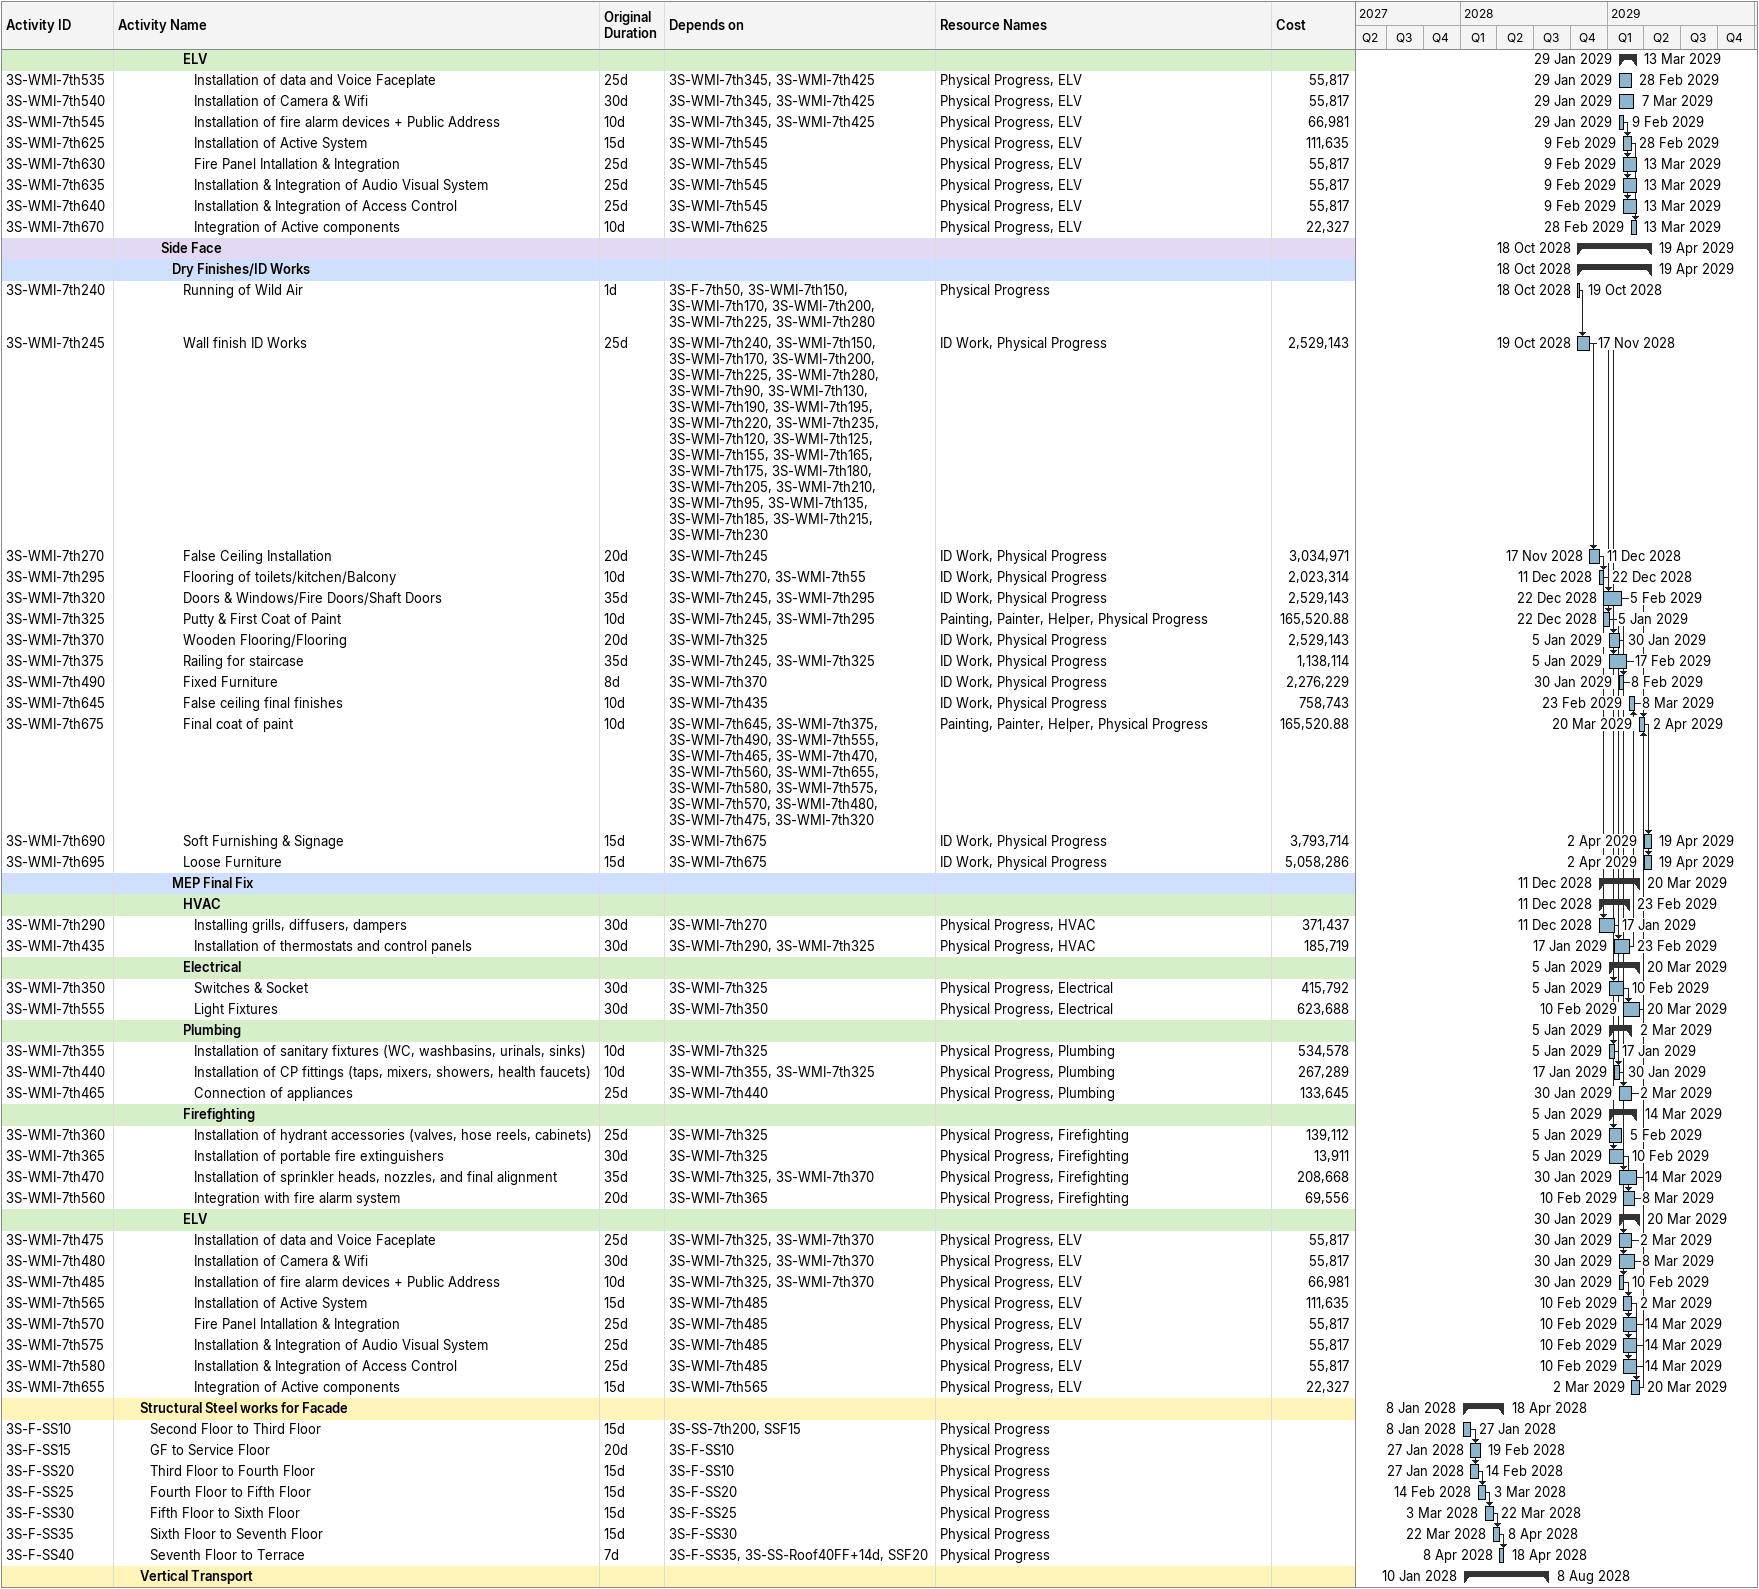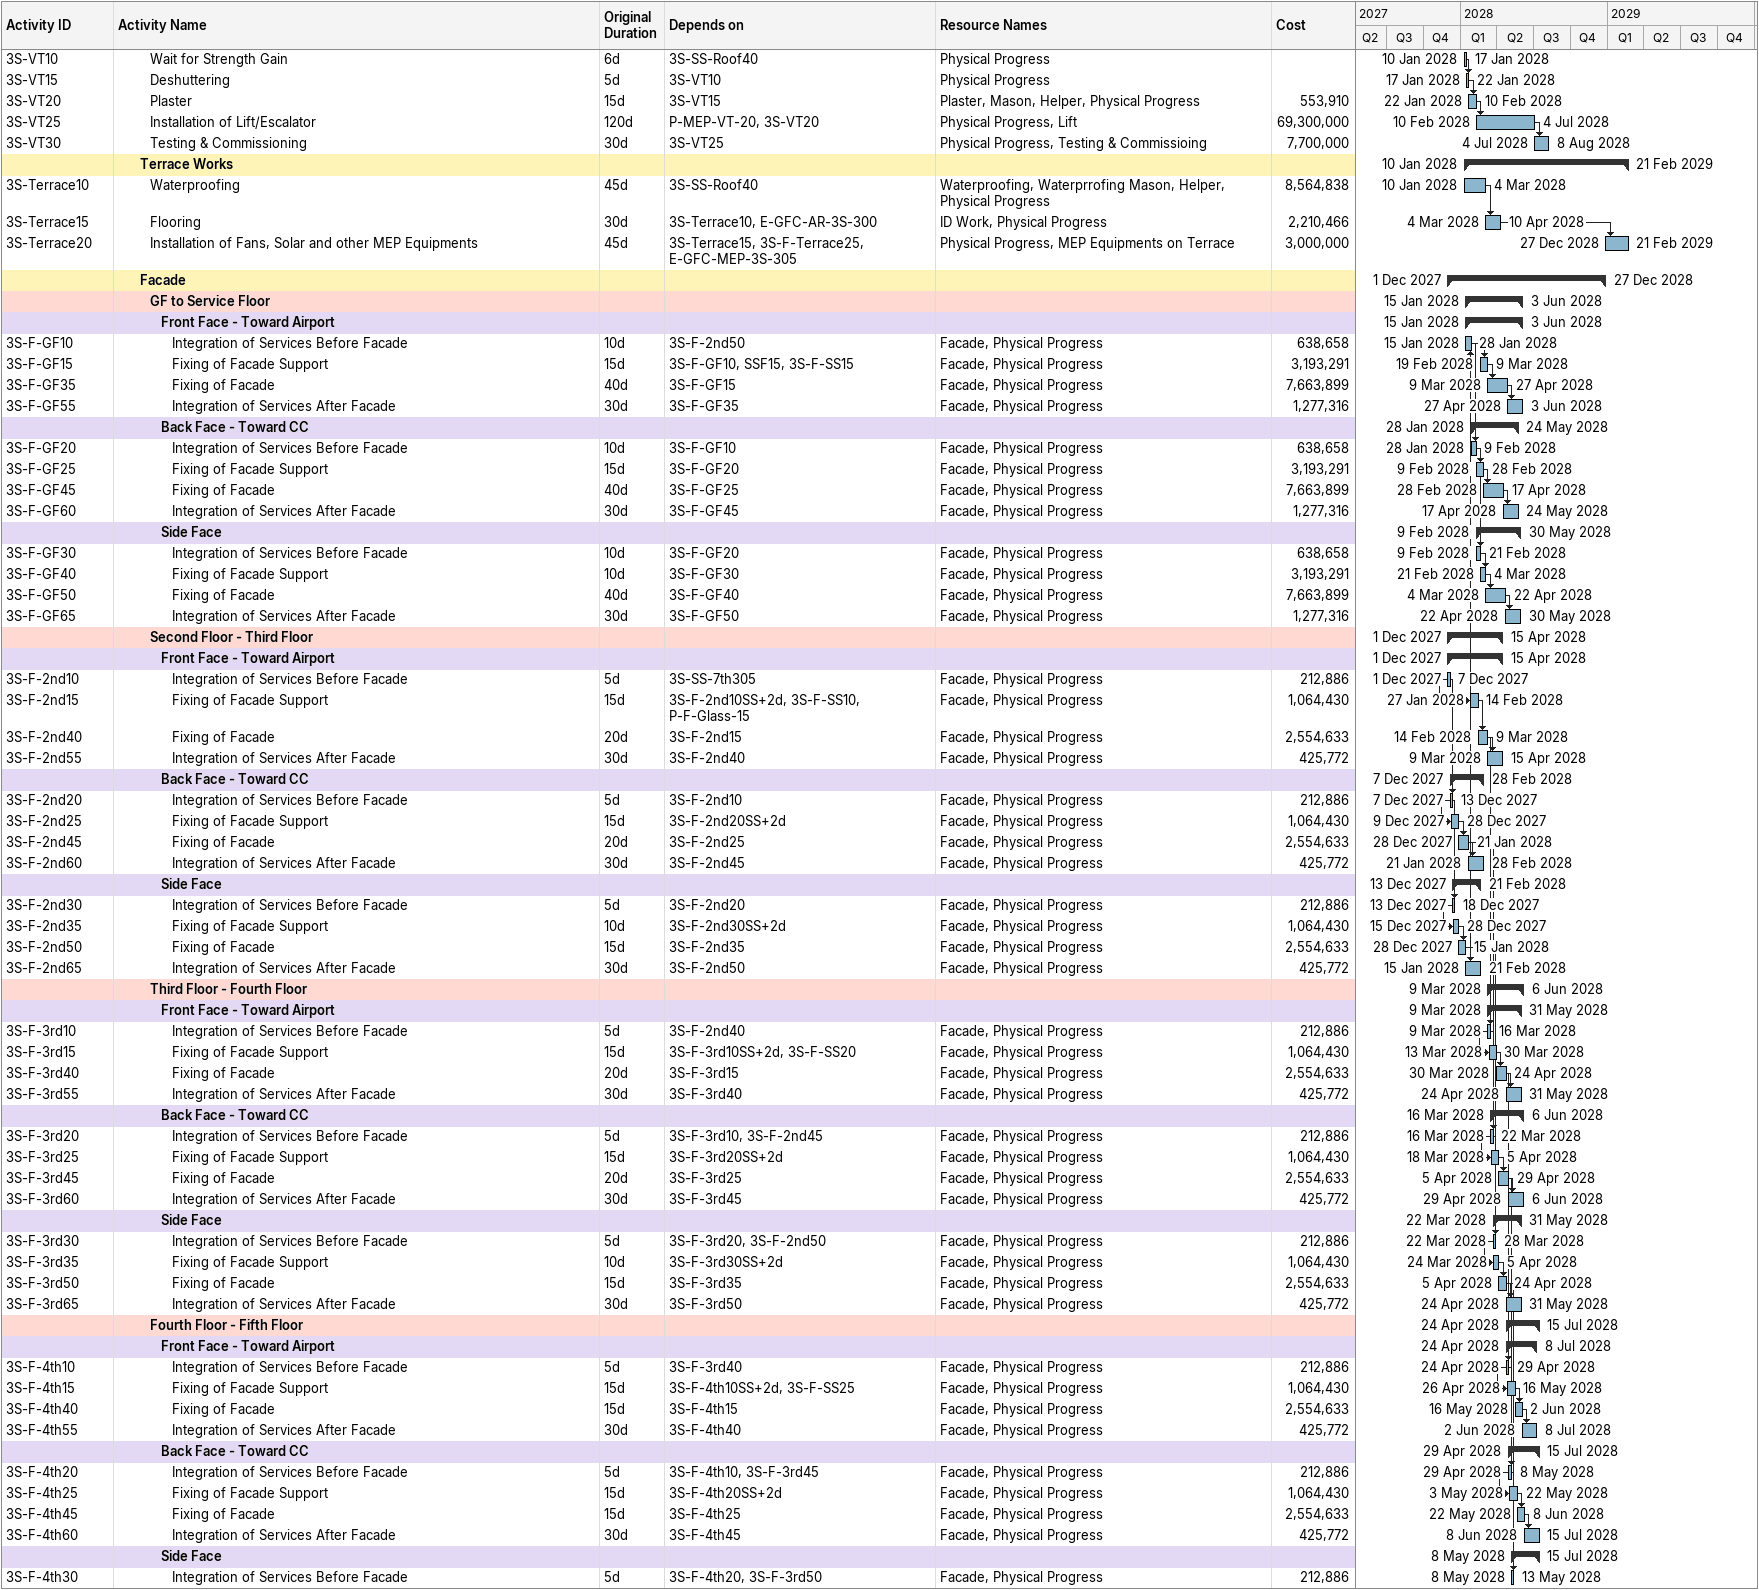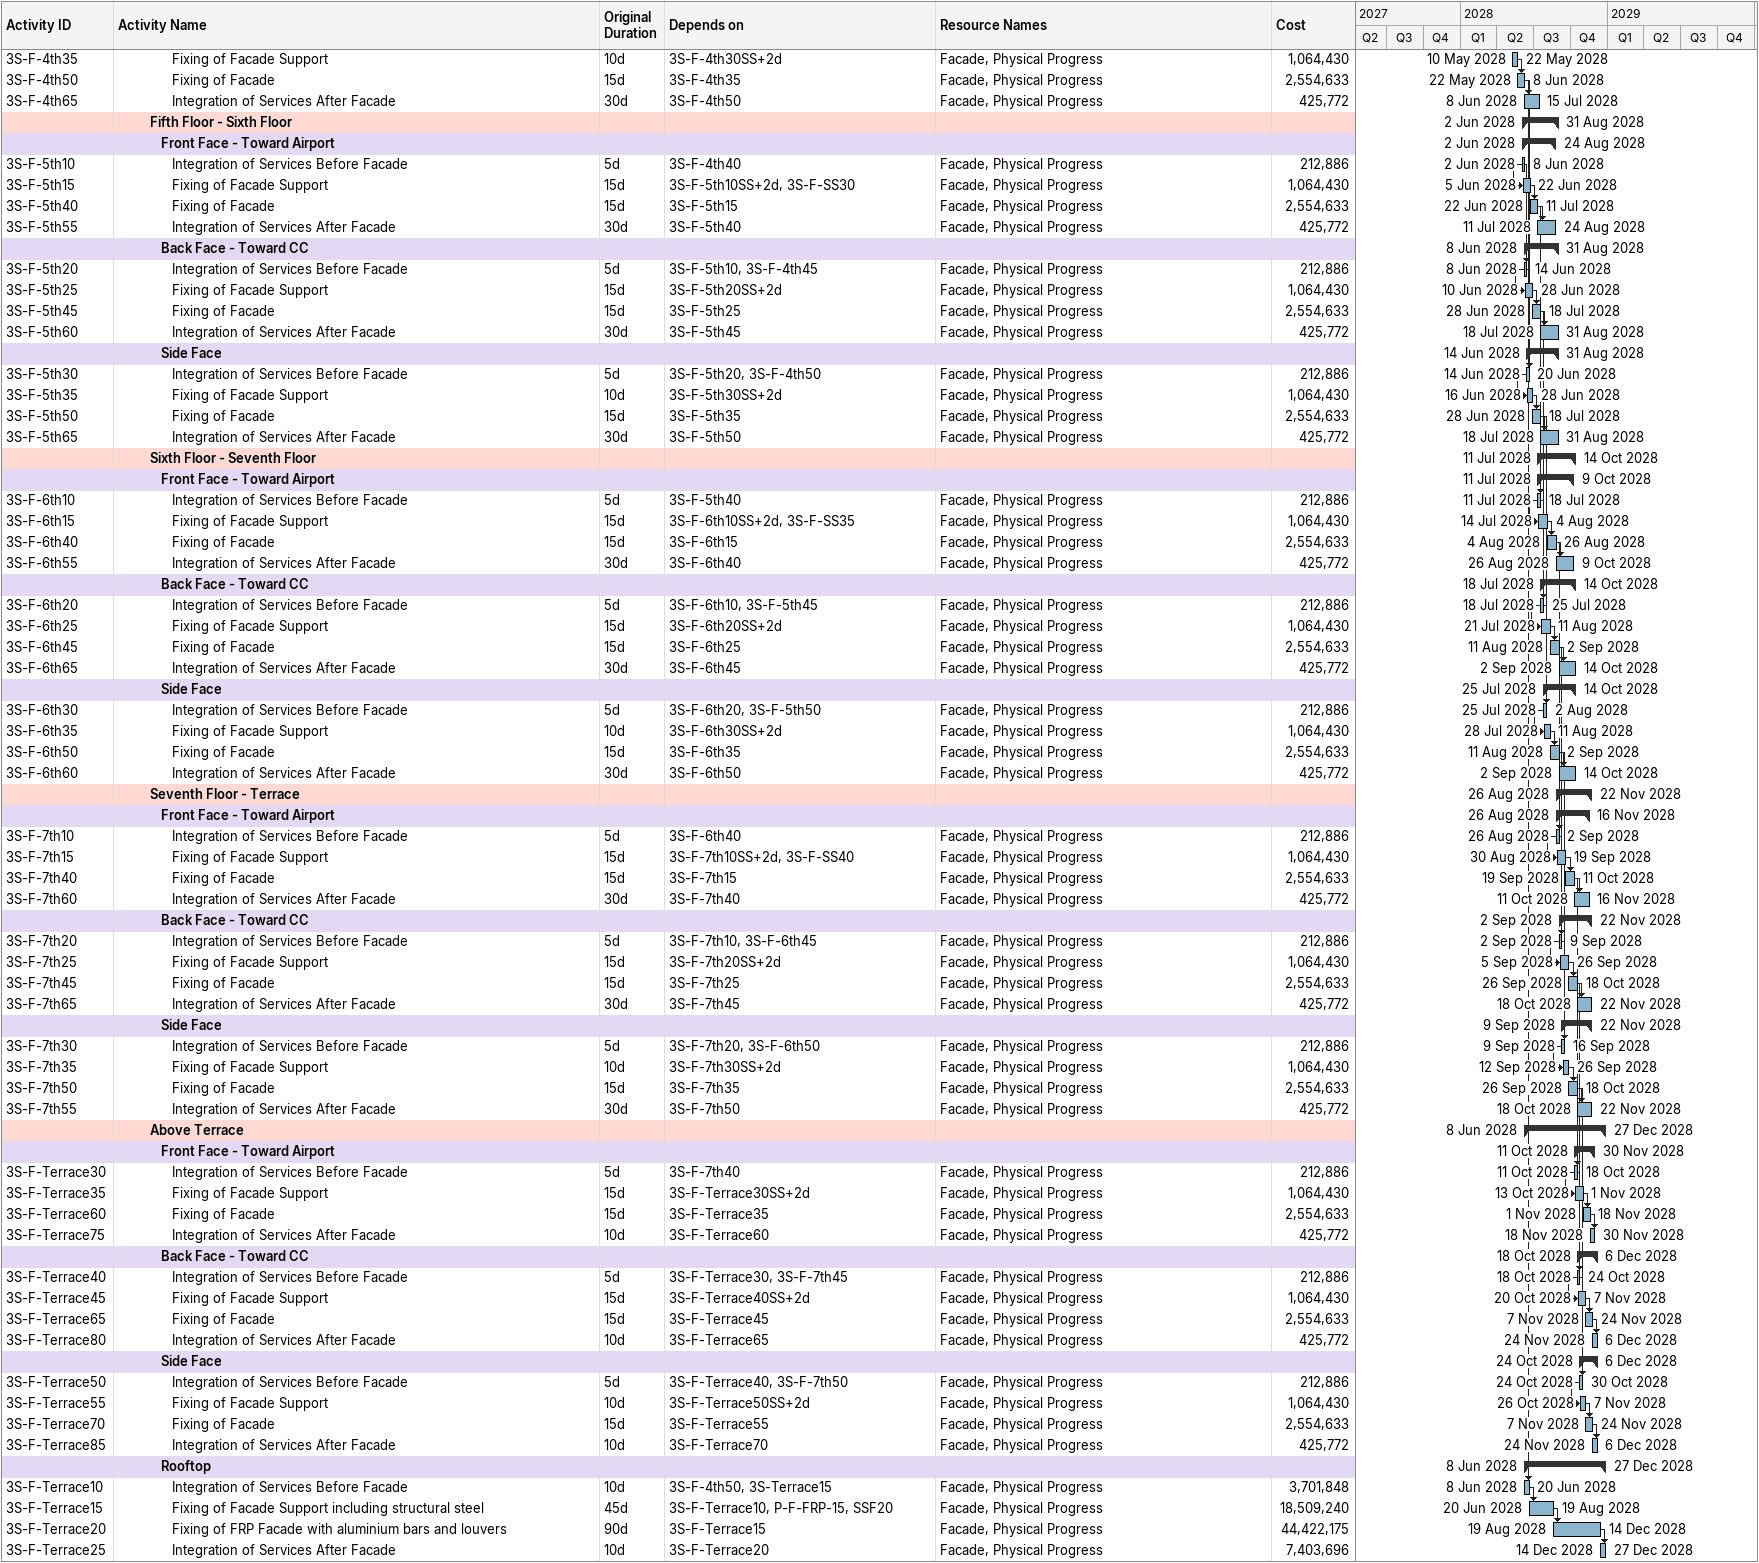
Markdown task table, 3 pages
| ID | Level | Task | Original duration | Start | Finish | Predecessors | Resources | Cost |
|---|---|---|---|---|---|---|---|---|
|  | 7 | **ELV** |  | 2029-01-29 | 2029-03-13 |  |  |  |
| 3S-WMI-7th535 | 8 | Installation of data and Voice Faceplate | 25d | 2029-01-29 | 2029-02-28 | 3S-WMI-7th345, 3S-WMI-7th425 | Physical Progress, ELV | 55817 |
| 3S-WMI-7th540 | 8 | Installation of Camera & Wifi | 30d | 2029-01-29 | 2029-03-07 | 3S-WMI-7th345, 3S-WMI-7th425 | Physical Progress, ELV | 55817 |
| 3S-WMI-7th545 | 8 | Installation of fire alarm devices + Public Address | 10d | 2029-01-29 | 2029-02-09 | 3S-WMI-7th345, 3S-WMI-7th425 | Physical Progress, ELV | 66981 |
| 3S-WMI-7th625 | 8 | Installation of Active System | 15d | 2029-02-09 | 2029-02-28 | 3S-WMI-7th545 | Physical Progress, ELV | 111635 |
| 3S-WMI-7th630 | 8 | Fire Panel Intallation & Integration | 25d | 2029-02-09 | 2029-03-13 | 3S-WMI-7th545 | Physical Progress, ELV | 55817 |
| 3S-WMI-7th635 | 8 | Installation & Integration of Audio Visual System | 25d | 2029-02-09 | 2029-03-13 | 3S-WMI-7th545 | Physical Progress, ELV | 55817 |
| 3S-WMI-7th640 | 8 | Installation & Integration of Access Control | 25d | 2029-02-09 | 2029-03-13 | 3S-WMI-7th545 | Physical Progress, ELV | 55817 |
| 3S-WMI-7th670 | 8 | Integration of Active components | 10d | 2029-02-28 | 2029-03-13 | 3S-WMI-7th625 | Physical Progress, ELV | 22327 |
|  | 5 | **Side Face** |  | 2028-10-18 | 2029-04-19 |  |  |  |
|  | 6 | **Dry Finishes/ID Works** |  | 2028-10-18 | 2029-04-19 |  |  |  |
| 3S-WMI-7th240 | 7 | Running of Wild Air | 1d | 2028-10-18 | 2028-10-19 | 3S-F-7th50, 3S-WMI-7th150, 3S-WMI-7th170, 3S-WMI-7th200, 3S-WMI-7th225, 3S-WMI-7th280 | Physical Progress |  |
| 3S-WMI-7th245 | 7 | Wall finish ID Works | 25d | 2028-10-19 | 2028-11-17 | 3S-WMI-7th240, 3S-WMI-7th150, 3S-WMI-7th170, 3S-WMI-7th200, 3S-WMI-7th225, 3S-WMI-7th280, 3S-WMI-7th90, 3S-WMI-7th130, 3S-WMI-7th190, 3S-WMI-7th195, 3S-WMI-7th220, 3S-WMI-7th235, 3S-WMI-7th120, 3S-WMI-7th125, 3S-WMI-7th155, 3S-WMI-7th165, 3S-WMI-7th175, 3S-WMI-7th180, 3S-WMI-7th205, 3S-WMI-7th210, 3S-WMI-7th95, 3S-WMI-7th135, 3S-WMI-7th185, 3S-WMI-7th215, 3S-WMI-7th230 | ID Work, Physical Progress | 2529143 |
| 3S-WMI-7th270 | 7 | False Ceiling Installation | 20d | 2028-11-17 | 2028-12-11 | 3S-WMI-7th245 | ID Work, Physical Progress | 3034971 |
| 3S-WMI-7th295 | 7 | Flooring of toilets/kitchen/Balcony | 10d | 2028-12-11 | 2028-12-22 | 3S-WMI-7th270, 3S-WMI-7th55 | ID Work, Physical Progress | 2023314 |
| 3S-WMI-7th320 | 7 | Doors & Windows/Fire Doors/Shaft Doors | 35d | 2028-12-22 | 2029-02-05 | 3S-WMI-7th245, 3S-WMI-7th295 | ID Work, Physical Progress | 2529143 |
| 3S-WMI-7th325 | 7 | Putty & First Coat of Paint | 10d | 2028-12-22 | 2029-01-05 | 3S-WMI-7th245, 3S-WMI-7th295 | Painting, Painter, Helper, Physical Progress | 165520.88 |
| 3S-WMI-7th370 | 7 | Wooden Flooring/Flooring | 20d | 2029-01-05 | 2029-01-30 | 3S-WMI-7th325 | ID Work, Physical Progress | 2529143 |
| 3S-WMI-7th375 | 7 | Railing for staircase | 35d | 2029-01-05 | 2029-02-17 | 3S-WMI-7th245, 3S-WMI-7th325 | ID Work, Physical Progress | 1138114 |
| 3S-WMI-7th490 | 7 | Fixed Furniture | 8d | 2029-01-30 | 2029-02-08 | 3S-WMI-7th370 | ID Work, Physical Progress | 2276229 |
| 3S-WMI-7th645 | 7 | False ceiling final finishes | 10d | 2029-02-23 | 2029-03-08 | 3S-WMI-7th435 | ID Work, Physical Progress | 758743 |
| 3S-WMI-7th675 | 7 | Final coat of paint | 10d | 2029-03-20 | 2029-04-02 | 3S-WMI-7th645, 3S-WMI-7th375, 3S-WMI-7th490, 3S-WMI-7th555, 3S-WMI-7th465, 3S-WMI-7th470, 3S-WMI-7th560, 3S-WMI-7th655, 3S-WMI-7th580, 3S-WMI-7th575, 3S-WMI-7th570, 3S-WMI-7th480, 3S-WMI-7th475, 3S-WMI-7th320 | Painting, Painter, Helper, Physical Progress | 165520.88 |
| 3S-WMI-7th690 | 7 | Soft Furnishing & Signage | 15d | 2029-04-02 | 2029-04-19 | 3S-WMI-7th675 | ID Work, Physical Progress | 3793714 |
| 3S-WMI-7th695 | 7 | Loose Furniture | 15d | 2029-04-02 | 2029-04-19 | 3S-WMI-7th675 | ID Work, Physical Progress | 5058286 |
|  | 6 | **MEP Final Fix** |  | 2028-12-11 | 2029-03-20 |  |  |  |
|  | 7 | **HVAC** |  | 2028-12-11 | 2029-02-23 |  |  |  |
| 3S-WMI-7th290 | 8 | Installing grills, diffusers, dampers | 30d | 2028-12-11 | 2029-01-17 | 3S-WMI-7th270 | Physical Progress, HVAC | 371437 |
| 3S-WMI-7th435 | 8 | Installation of thermostats and control panels | 30d | 2029-01-17 | 2029-02-23 | 3S-WMI-7th290, 3S-WMI-7th325 | Physical Progress, HVAC | 185719 |
|  | 7 | **Electrical** |  | 2029-01-05 | 2029-03-20 |  |  |  |
| 3S-WMI-7th350 | 8 | Switches & Socket | 30d | 2029-01-05 | 2029-02-10 | 3S-WMI-7th325 | Physical Progress, Electrical | 415792 |
| 3S-WMI-7th555 | 8 | Light Fixtures | 30d | 2029-02-10 | 2029-03-20 | 3S-WMI-7th350 | Physical Progress, Electrical | 623688 |
|  | 7 | **Plumbing** |  | 2029-01-05 | 2029-03-02 |  |  |  |
| 3S-WMI-7th355 | 8 | Installation of sanitary fixtures (WC, washbasins, urinals, sinks) | 10d | 2029-01-05 | 2029-01-17 | 3S-WMI-7th325 | Physical Progress, Plumbing | 534578 |
| 3S-WMI-7th440 | 8 | Installation of CP fittings (taps, mixers, showers, health faucets) | 10d | 2029-01-17 | 2029-01-30 | 3S-WMI-7th355, 3S-WMI-7th325 | Physical Progress, Plumbing | 267289 |
| 3S-WMI-7th465 | 8 | Connection of appliances | 25d | 2029-01-30 | 2029-03-02 | 3S-WMI-7th440 | Physical Progress, Plumbing | 133645 |
|  | 7 | **Firefighting** |  | 2029-01-05 | 2029-03-14 |  |  |  |
| 3S-WMI-7th360 | 8 | Installation of hydrant accessories (valves, hose reels, cabinets) | 25d | 2029-01-05 | 2029-02-05 | 3S-WMI-7th325 | Physical Progress, Firefighting | 139112 |
| 3S-WMI-7th365 | 8 | Installation of portable fire extinguishers | 30d | 2029-01-05 | 2029-02-10 | 3S-WMI-7th325 | Physical Progress, Firefighting | 13911 |
| 3S-WMI-7th470 | 8 | Installation of sprinkler heads, nozzles, and final alignment | 35d | 2029-01-30 | 2029-03-14 | 3S-WMI-7th325, 3S-WMI-7th370 | Physical Progress, Firefighting | 208668 |
| 3S-WMI-7th560 | 8 | Integration with fire alarm system | 20d | 2029-02-10 | 2029-03-08 | 3S-WMI-7th365 | Physical Progress, Firefighting | 69556 |
|  | 7 | **ELV** |  | 2029-01-30 | 2029-03-20 |  |  |  |
| 3S-WMI-7th475 | 8 | Installation of data and Voice Faceplate | 25d | 2029-01-30 | 2029-03-02 | 3S-WMI-7th325, 3S-WMI-7th370 | Physical Progress, ELV | 55817 |
| 3S-WMI-7th480 | 8 | Installation of Camera & Wifi | 30d | 2029-01-30 | 2029-03-08 | 3S-WMI-7th325, 3S-WMI-7th370 | Physical Progress, ELV | 55817 |
| 3S-WMI-7th485 | 8 | Installation of fire alarm devices + Public Address | 10d | 2029-01-30 | 2029-02-10 | 3S-WMI-7th325, 3S-WMI-7th370 | Physical Progress, ELV | 66981 |
| 3S-WMI-7th565 | 8 | Installation of Active System | 15d | 2029-02-10 | 2029-03-02 | 3S-WMI-7th485 | Physical Progress, ELV | 111635 |
| 3S-WMI-7th570 | 8 | Fire Panel Intallation & Integration | 25d | 2029-02-10 | 2029-03-14 | 3S-WMI-7th485 | Physical Progress, ELV | 55817 |
| 3S-WMI-7th575 | 8 | Installation & Integration of Audio Visual System | 25d | 2029-02-10 | 2029-03-14 | 3S-WMI-7th485 | Physical Progress, ELV | 55817 |
| 3S-WMI-7th580 | 8 | Installation & Integration of Access Control | 25d | 2029-02-10 | 2029-03-14 | 3S-WMI-7th485 | Physical Progress, ELV | 55817 |
| 3S-WMI-7th655 | 8 | Integration of Active components | 15d | 2029-03-02 | 2029-03-20 | 3S-WMI-7th565 | Physical Progress, ELV | 22327 |
|  | 3 | **Structural Steel works for Facade** |  | 2028-01-08 | 2028-04-18 |  |  |  |
| 3S-F-SS10 | 4 | Second Floor to Third Floor | 15d | 2028-01-08 | 2028-01-27 | 3S-SS-7th200, SSF15 | Physical Progress |  |
| 3S-F-SS15 | 4 | GF to Service Floor | 20d | 2028-01-27 | 2028-02-19 | 3S-F-SS10 | Physical Progress |  |
| 3S-F-SS20 | 4 | Third Floor to Fourth Floor | 15d | 2028-01-27 | 2028-02-14 | 3S-F-SS10 | Physical Progress |  |
| 3S-F-SS25 | 4 | Fourth Floor to Fifth Floor | 15d | 2028-02-14 | 2028-03-03 | 3S-F-SS20 | Physical Progress |  |
| 3S-F-SS30 | 4 | Fifth Floor to Sixth Floor | 15d | 2028-03-03 | 2028-03-22 | 3S-F-SS25 | Physical Progress |  |
| 3S-F-SS35 | 4 | Sixth Floor to Seventh Floor | 15d | 2028-03-22 | 2028-04-08 | 3S-F-SS30 | Physical Progress |  |
| 3S-F-SS40 | 4 | Seventh Floor to Terrace | 7d | 2028-04-08 | 2028-04-18 | 3S-F-SS35, 3S-SS-Roof40FF+14d, SSF20 | Physical Progress |  |
|  | 3 | **Vertical Transport** |  | 2028-01-10 | 2028-08-08 |  |  |  |
| 3S-VT10 | 4 | Wait for Strength Gain | 6d | 2028-01-10 | 2028-01-17 | 3S-SS-Roof40 | Physical Progress |  |
| 3S-VT15 | 4 | Deshuttering | 5d | 2028-01-17 | 2028-01-22 | 3S-VT10 | Physical Progress |  |
| 3S-VT20 | 4 | Plaster | 15d | 2028-01-22 | 2028-02-10 | 3S-VT15 | Plaster, Mason, Helper, Physical Progress | 553910 |
| 3S-VT25 | 4 | Installation of Lift/Escalator | 120d | 2028-02-10 | 2028-07-04 | P-MEP-VT-20, 3S-VT20 | Physical Progress, Lift | 69300000 |
| 3S-VT30 | 4 | Testing & Commissioning | 30d | 2028-07-04 | 2028-08-08 | 3S-VT25 | Physical Progress, Testing & Commissioing | 7700000 |
|  | 3 | **Terrace Works** |  | 2028-01-10 | 2029-02-21 |  |  |  |
| 3S-Terrace10 | 4 | Waterproofing | 45d | 2028-01-10 | 2028-03-04 | 3S-SS-Roof40 | Waterproofing, Waterprrofing Mason, Helper, Physical Progress | 8564838 |
| 3S-Terrace15 | 4 | Flooring | 30d | 2028-03-04 | 2028-04-10 | 3S-Terrace10, E-GFC-AR-3S-300 | ID Work, Physical Progress | 2210466 |
| 3S-Terrace20 | 4 | Installation of Fans, Solar and other MEP Equipments | 45d | 2028-12-27 | 2029-02-21 | 3S-Terrace15, 3S-F-Terrace25, E-GFC-MEP-3S-305 | Physical Progress, MEP Equipments on Terrace | 3000000 |
|  | 3 | **Facade** |  | 2027-12-01 | 2028-12-27 |  |  |  |
|  | 4 | **GF to Service Floor** |  | 2028-01-15 | 2028-06-03 |  |  |  |
|  | 5 | **Front Face - Toward Airport** |  | 2028-01-15 | 2028-06-03 |  |  |  |
| 3S-F-GF10 | 6 | Integration of Services Before Facade | 10d | 2028-01-15 | 2028-01-28 | 3S-F-2nd50 | Facade, Physical Progress | 638658 |
| 3S-F-GF15 | 6 | Fixing of Facade Support | 15d | 2028-02-19 | 2028-03-09 | 3S-F-GF10, SSF15, 3S-F-SS15 | Facade, Physical Progress | 3193291 |
| 3S-F-GF35 | 6 | Fixing of Facade | 40d | 2028-03-09 | 2028-04-27 | 3S-F-GF15 | Facade, Physical Progress | 7663899 |
| 3S-F-GF55 | 6 | Integration of Services After Facade | 30d | 2028-04-27 | 2028-06-03 | 3S-F-GF35 | Facade, Physical Progress | 1277316 |
|  | 5 | **Back Face - Toward CC** |  | 2028-01-28 | 2028-05-24 |  |  |  |
| 3S-F-GF20 | 6 | Integration of Services Before Facade | 10d | 2028-01-28 | 2028-02-09 | 3S-F-GF10 | Facade, Physical Progress | 638658 |
| 3S-F-GF25 | 6 | Fixing of Facade Support | 15d | 2028-02-09 | 2028-02-28 | 3S-F-GF20 | Facade, Physical Progress | 3193291 |
| 3S-F-GF45 | 6 | Fixing of Facade | 40d | 2028-02-28 | 2028-04-17 | 3S-F-GF25 | Facade, Physical Progress | 7663899 |
| 3S-F-GF60 | 6 | Integration of Services After Facade | 30d | 2028-04-17 | 2028-05-24 | 3S-F-GF45 | Facade, Physical Progress | 1277316 |
|  | 5 | **Side Face** |  | 2028-02-09 | 2028-05-30 |  |  |  |
| 3S-F-GF30 | 6 | Integration of Services Before Facade | 10d | 2028-02-09 | 2028-02-21 | 3S-F-GF20 | Facade, Physical Progress | 638658 |
| 3S-F-GF40 | 6 | Fixing of Facade Support | 10d | 2028-02-21 | 2028-03-04 | 3S-F-GF30 | Facade, Physical Progress | 3193291 |
| 3S-F-GF50 | 6 | Fixing of Facade | 40d | 2028-03-04 | 2028-04-22 | 3S-F-GF40 | Facade, Physical Progress | 7663899 |
| 3S-F-GF65 | 6 | Integration of Services After Facade | 30d | 2028-04-22 | 2028-05-30 | 3S-F-GF50 | Facade, Physical Progress | 1277316 |
|  | 4 | **Second Floor - Third Floor** |  | 2027-12-01 | 2028-04-15 |  |  |  |
|  | 5 | **Front Face - Toward Airport** |  | 2027-12-01 | 2028-04-15 |  |  |  |
| 3S-F-2nd10 | 6 | Integration of Services Before Facade | 5d | 2027-12-01 | 2027-12-07 | 3S-SS-7th305 | Facade, Physical Progress | 212886 |
| 3S-F-2nd15 | 6 | Fixing of Facade Support | 15d | 2028-01-27 | 2028-02-14 | 3S-F-2nd10SS+2d, 3S-F-SS10, P-F-Glass-15 | Facade, Physical Progress | 1064430 |
| 3S-F-2nd40 | 6 | Fixing of Facade | 20d | 2028-02-14 | 2028-03-09 | 3S-F-2nd15 | Facade, Physical Progress | 2554633 |
| 3S-F-2nd55 | 6 | Integration of Services After Facade | 30d | 2028-03-09 | 2028-04-15 | 3S-F-2nd40 | Facade, Physical Progress | 425772 |
|  | 5 | **Back Face - Toward CC** |  | 2027-12-07 | 2028-02-28 |  |  |  |
| 3S-F-2nd20 | 6 | Integration of Services Before Facade | 5d | 2027-12-07 | 2027-12-13 | 3S-F-2nd10 | Facade, Physical Progress | 212886 |
| 3S-F-2nd25 | 6 | Fixing of Facade Support | 15d | 2027-12-09 | 2027-12-28 | 3S-F-2nd20SS+2d | Facade, Physical Progress | 1064430 |
| 3S-F-2nd45 | 6 | Fixing of Facade | 20d | 2027-12-28 | 2028-01-21 | 3S-F-2nd25 | Facade, Physical Progress | 2554633 |
| 3S-F-2nd60 | 6 | Integration of Services After Facade | 30d | 2028-01-21 | 2028-02-28 | 3S-F-2nd45 | Facade, Physical Progress | 425772 |
|  | 5 | **Side Face** |  | 2027-12-13 | 2028-02-21 |  |  |  |
| 3S-F-2nd30 | 6 | Integration of Services Before Facade | 5d | 2027-12-13 | 2027-12-18 | 3S-F-2nd20 | Facade, Physical Progress | 212886 |
| 3S-F-2nd35 | 6 | Fixing of Facade Support | 10d | 2027-12-15 | 2027-12-28 | 3S-F-2nd30SS+2d | Facade, Physical Progress | 1064430 |
| 3S-F-2nd50 | 6 | Fixing of Facade | 15d | 2027-12-28 | 2028-01-15 | 3S-F-2nd35 | Facade, Physical Progress | 2554633 |
| 3S-F-2nd65 | 6 | Integration of Services After Facade | 30d | 2028-01-15 | 2028-02-21 | 3S-F-2nd50 | Facade, Physical Progress | 425772 |
|  | 4 | **Third Floor - Fourth Floor** |  | 2028-03-09 | 2028-06-06 |  |  |  |
|  | 5 | **Front Face - Toward Airport** |  | 2028-03-09 | 2028-05-31 |  |  |  |
| 3S-F-3rd10 | 6 | Integration of Services Before Facade | 5d | 2028-03-09 | 2028-03-16 | 3S-F-2nd40 | Facade, Physical Progress | 212886 |
| 3S-F-3rd15 | 6 | Fixing of Facade Support | 15d | 2028-03-13 | 2028-03-30 | 3S-F-3rd10SS+2d, 3S-F-SS20 | Facade, Physical Progress | 1064430 |
| 3S-F-3rd40 | 6 | Fixing of Facade | 20d | 2028-03-30 | 2028-04-24 | 3S-F-3rd15 | Facade, Physical Progress | 2554633 |
| 3S-F-3rd55 | 6 | Integration of Services After Facade | 30d | 2028-04-24 | 2028-05-31 | 3S-F-3rd40 | Facade, Physical Progress | 425772 |
|  | 5 | **Back Face - Toward CC** |  | 2028-03-16 | 2028-06-06 |  |  |  |
| 3S-F-3rd20 | 6 | Integration of Services Before Facade | 5d | 2028-03-16 | 2028-03-22 | 3S-F-3rd10, 3S-F-2nd45 | Facade, Physical Progress | 212886 |
| 3S-F-3rd25 | 6 | Fixing of Facade Support | 15d | 2028-03-18 | 2028-04-05 | 3S-F-3rd20SS+2d | Facade, Physical Progress | 1064430 |
| 3S-F-3rd45 | 6 | Fixing of Facade | 20d | 2028-04-05 | 2028-04-29 | 3S-F-3rd25 | Facade, Physical Progress | 2554633 |
| 3S-F-3rd60 | 6 | Integration of Services After Facade | 30d | 2028-04-29 | 2028-06-06 | 3S-F-3rd45 | Facade, Physical Progress | 425772 |
|  | 5 | **Side Face** |  | 2028-03-22 | 2028-05-31 |  |  |  |
| 3S-F-3rd30 | 6 | Integration of Services Before Facade | 5d | 2028-03-22 | 2028-03-28 | 3S-F-3rd20, 3S-F-2nd50 | Facade, Physical Progress | 212886 |
| 3S-F-3rd35 | 6 | Fixing of Facade Support | 10d | 2028-03-24 | 2028-04-05 | 3S-F-3rd30SS+2d | Facade, Physical Progress | 1064430 |
| 3S-F-3rd50 | 6 | Fixing of Facade | 15d | 2028-04-05 | 2028-04-24 | 3S-F-3rd35 | Facade, Physical Progress | 2554633 |
| 3S-F-3rd65 | 6 | Integration of Services After Facade | 30d | 2028-04-24 | 2028-05-31 | 3S-F-3rd50 | Facade, Physical Progress | 425772 |
|  | 4 | **Fourth Floor - Fifth Floor** |  | 2028-04-24 | 2028-07-15 |  |  |  |
|  | 5 | **Front Face - Toward Airport** |  | 2028-04-24 | 2028-07-08 |  |  |  |
| 3S-F-4th10 | 6 | Integration of Services Before Facade | 5d | 2028-04-24 | 2028-04-29 | 3S-F-3rd40 | Facade, Physical Progress | 212886 |
| 3S-F-4th15 | 6 | Fixing of Facade Support | 15d | 2028-04-26 | 2028-05-16 | 3S-F-4th10SS+2d, 3S-F-SS25 | Facade, Physical Progress | 1064430 |
| 3S-F-4th40 | 6 | Fixing of Facade | 15d | 2028-05-16 | 2028-06-02 | 3S-F-4th15 | Facade, Physical Progress | 2554633 |
| 3S-F-4th55 | 6 | Integration of Services After Facade | 30d | 2028-06-02 | 2028-07-08 | 3S-F-4th40 | Facade, Physical Progress | 425772 |
|  | 5 | **Back Face - Toward CC** |  | 2028-04-29 | 2028-07-15 |  |  |  |
| 3S-F-4th20 | 6 | Integration of Services Before Facade | 5d | 2028-04-29 | 2028-05-08 | 3S-F-4th10, 3S-F-3rd45 | Facade, Physical Progress | 212886 |
| 3S-F-4th25 | 6 | Fixing of Facade Support | 15d | 2028-05-03 | 2028-05-22 | 3S-F-4th20SS+2d | Facade, Physical Progress | 1064430 |
| 3S-F-4th45 | 6 | Fixing of Facade | 15d | 2028-05-22 | 2028-06-08 | 3S-F-4th25 | Facade, Physical Progress | 2554633 |
| 3S-F-4th60 | 6 | Integration of Services After Facade | 30d | 2028-06-08 | 2028-07-15 | 3S-F-4th45 | Facade, Physical Progress | 425772 |
|  | 5 | **Side Face** |  | 2028-05-08 | 2028-07-15 |  |  |  |
| 3S-F-4th30 | 6 | Integration of Services Before Facade | 5d | 2028-05-08 | 2028-05-13 | 3S-F-4th20, 3S-F-3rd50 | Facade, Physical Progress | 212886 |
| 3S-F-4th35 | 6 | Fixing of Facade Support | 10d | 2028-05-10 | 2028-05-22 | 3S-F-4th30SS+2d | Facade, Physical Progress | 1064430 |
| 3S-F-4th50 | 6 | Fixing of Facade | 15d | 2028-05-22 | 2028-06-08 | 3S-F-4th35 | Facade, Physical Progress | 2554633 |
| 3S-F-4th65 | 6 | Integration of Services After Facade | 30d | 2028-06-08 | 2028-07-15 | 3S-F-4th50 | Facade, Physical Progress | 425772 |
|  | 4 | **Fifth Floor - Sixth Floor** |  | 2028-06-02 | 2028-08-31 |  |  |  |
|  | 5 | **Front Face - Toward Airport** |  | 2028-06-02 | 2028-08-24 |  |  |  |
| 3S-F-5th10 | 6 | Integration of Services Before Facade | 5d | 2028-06-02 | 2028-06-08 | 3S-F-4th40 | Facade, Physical Progress | 212886 |
| 3S-F-5th15 | 6 | Fixing of Facade Support | 15d | 2028-06-05 | 2028-06-22 | 3S-F-5th10SS+2d, 3S-F-SS30 | Facade, Physical Progress | 1064430 |
| 3S-F-5th40 | 6 | Fixing of Facade | 15d | 2028-06-22 | 2028-07-11 | 3S-F-5th15 | Facade, Physical Progress | 2554633 |
| 3S-F-5th55 | 6 | Integration of Services After Facade | 30d | 2028-07-11 | 2028-08-24 | 3S-F-5th40 | Facade, Physical Progress | 425772 |
|  | 5 | **Back Face - Toward CC** |  | 2028-06-08 | 2028-08-31 |  |  |  |
| 3S-F-5th20 | 6 | Integration of Services Before Facade | 5d | 2028-06-08 | 2028-06-14 | 3S-F-5th10, 3S-F-4th45 | Facade, Physical Progress | 212886 |
| 3S-F-5th25 | 6 | Fixing of Facade Support | 15d | 2028-06-10 | 2028-06-28 | 3S-F-5th20SS+2d | Facade, Physical Progress | 1064430 |
| 3S-F-5th45 | 6 | Fixing of Facade | 15d | 2028-06-28 | 2028-07-18 | 3S-F-5th25 | Facade, Physical Progress | 2554633 |
| 3S-F-5th60 | 6 | Integration of Services After Facade | 30d | 2028-07-18 | 2028-08-31 | 3S-F-5th45 | Facade, Physical Progress | 425772 |
|  | 5 | **Side Face** |  | 2028-06-14 | 2028-08-31 |  |  |  |
| 3S-F-5th30 | 6 | Integration of Services Before Facade | 5d | 2028-06-14 | 2028-06-20 | 3S-F-5th20, 3S-F-4th50 | Facade, Physical Progress | 212886 |
| 3S-F-5th35 | 6 | Fixing of Facade Support | 10d | 2028-06-16 | 2028-06-28 | 3S-F-5th30SS+2d | Facade, Physical Progress | 1064430 |
| 3S-F-5th50 | 6 | Fixing of Facade | 15d | 2028-06-28 | 2028-07-18 | 3S-F-5th35 | Facade, Physical Progress | 2554633 |
| 3S-F-5th65 | 6 | Integration of Services After Facade | 30d | 2028-07-18 | 2028-08-31 | 3S-F-5th50 | Facade, Physical Progress | 425772 |
|  | 4 | **Sixth Floor - Seventh Floor** |  | 2028-07-11 | 2028-10-14 |  |  |  |
|  | 5 | **Front Face - Toward Airport** |  | 2028-07-11 | 2028-10-09 |  |  |  |
| 3S-F-6th10 | 6 | Integration of Services Before Facade | 5d | 2028-07-11 | 2028-07-18 | 3S-F-5th40 | Facade, Physical Progress | 212886 |
| 3S-F-6th15 | 6 | Fixing of Facade Support | 15d | 2028-07-14 | 2028-08-04 | 3S-F-6th10SS+2d, 3S-F-SS35 | Facade, Physical Progress | 1064430 |
| 3S-F-6th40 | 6 | Fixing of Facade | 15d | 2028-08-04 | 2028-08-26 | 3S-F-6th15 | Facade, Physical Progress | 2554633 |
| 3S-F-6th55 | 6 | Integration of Services After Facade | 30d | 2028-08-26 | 2028-10-09 | 3S-F-6th40 | Facade, Physical Progress | 425772 |
|  | 5 | **Back Face - Toward CC** |  | 2028-07-18 | 2028-10-14 |  |  |  |
| 3S-F-6th20 | 6 | Integration of Services Before Facade | 5d | 2028-07-18 | 2028-07-25 | 3S-F-6th10, 3S-F-5th45 | Facade, Physical Progress | 212886 |
| 3S-F-6th25 | 6 | Fixing of Facade Support | 15d | 2028-07-21 | 2028-08-11 | 3S-F-6th20SS+2d | Facade, Physical Progress | 1064430 |
| 3S-F-6th45 | 6 | Fixing of Facade | 15d | 2028-08-11 | 2028-09-02 | 3S-F-6th25 | Facade, Physical Progress | 2554633 |
| 3S-F-6th65 | 6 | Integration of Services After Facade | 30d | 2028-09-02 | 2028-10-14 | 3S-F-6th45 | Facade, Physical Progress | 425772 |
|  | 5 | **Side Face** |  | 2028-07-25 | 2028-10-14 |  |  |  |
| 3S-F-6th30 | 6 | Integration of Services Before Facade | 5d | 2028-07-25 | 2028-08-02 | 3S-F-6th20, 3S-F-5th50 | Facade, Physical Progress | 212886 |
| 3S-F-6th35 | 6 | Fixing of Facade Support | 10d | 2028-07-28 | 2028-08-11 | 3S-F-6th30SS+2d | Facade, Physical Progress | 1064430 |
| 3S-F-6th50 | 6 | Fixing of Facade | 15d | 2028-08-11 | 2028-09-02 | 3S-F-6th35 | Facade, Physical Progress | 2554633 |
| 3S-F-6th60 | 6 | Integration of Services After Facade | 30d | 2028-09-02 | 2028-10-14 | 3S-F-6th50 | Facade, Physical Progress | 425772 |
|  | 4 | **Seventh Floor - Terrace** |  | 2028-08-26 | 2028-11-22 |  |  |  |
|  | 5 | **Front Face - Toward Airport** |  | 2028-08-26 | 2028-11-16 |  |  |  |
| 3S-F-7th10 | 6 | Integration of Services Before Facade | 5d | 2028-08-26 | 2028-09-02 | 3S-F-6th40 | Facade, Physical Progress | 212886 |
| 3S-F-7th15 | 6 | Fixing of Facade Support | 15d | 2028-08-30 | 2028-09-19 | 3S-F-7th10SS+2d, 3S-F-SS40 | Facade, Physical Progress | 1064430 |
| 3S-F-7th40 | 6 | Fixing of Facade | 15d | 2028-09-19 | 2028-10-11 | 3S-F-7th15 | Facade, Physical Progress | 2554633 |
| 3S-F-7th60 | 6 | Integration of Services After Facade | 30d | 2028-10-11 | 2028-11-16 | 3S-F-7th40 | Facade, Physical Progress | 425772 |
|  | 5 | **Back Face - Toward CC** |  | 2028-09-02 | 2028-11-22 |  |  |  |
| 3S-F-7th20 | 6 | Integration of Services Before Facade | 5d | 2028-09-02 | 2028-09-09 | 3S-F-7th10, 3S-F-6th45 | Facade, Physical Progress | 212886 |
| 3S-F-7th25 | 6 | Fixing of Facade Support | 15d | 2028-09-05 | 2028-09-26 | 3S-F-7th20SS+2d | Facade, Physical Progress | 1064430 |
| 3S-F-7th45 | 6 | Fixing of Facade | 15d | 2028-09-26 | 2028-10-18 | 3S-F-7th25 | Facade, Physical Progress | 2554633 |
| 3S-F-7th65 | 6 | Integration of Services After Facade | 30d | 2028-10-18 | 2028-11-22 | 3S-F-7th45 | Facade, Physical Progress | 425772 |
|  | 5 | **Side Face** |  | 2028-09-09 | 2028-11-22 |  |  |  |
| 3S-F-7th30 | 6 | Integration of Services Before Facade | 5d | 2028-09-09 | 2028-09-16 | 3S-F-7th20, 3S-F-6th50 | Facade, Physical Progress | 212886 |
| 3S-F-7th35 | 6 | Fixing of Facade Support | 10d | 2028-09-12 | 2028-09-26 | 3S-F-7th30SS+2d | Facade, Physical Progress | 1064430 |
| 3S-F-7th50 | 6 | Fixing of Facade | 15d | 2028-09-26 | 2028-10-18 | 3S-F-7th35 | Facade, Physical Progress | 2554633 |
| 3S-F-7th55 | 6 | Integration of Services After Facade | 30d | 2028-10-18 | 2028-11-22 | 3S-F-7th50 | Facade, Physical Progress | 425772 |
|  | 4 | **Above Terrace** |  | 2028-06-08 | 2028-12-27 |  |  |  |
|  | 5 | **Front Face - Toward Airport** |  | 2028-10-11 | 2028-11-30 |  |  |  |
| 3S-F-Terrace30 | 6 | Integration of Services Before Facade | 5d | 2028-10-11 | 2028-10-18 | 3S-F-7th40 | Facade, Physical Progress | 212886 |
| 3S-F-Terrace35 | 6 | Fixing of Facade Support | 15d | 2028-10-13 | 2028-11-01 | 3S-F-Terrace30SS+2d | Facade, Physical Progress | 1064430 |
| 3S-F-Terrace60 | 6 | Fixing of Facade | 15d | 2028-11-01 | 2028-11-18 | 3S-F-Terrace35 | Facade, Physical Progress | 2554633 |
| 3S-F-Terrace75 | 6 | Integration of Services After Facade | 10d | 2028-11-18 | 2028-11-30 | 3S-F-Terrace60 | Facade, Physical Progress | 425772 |
|  | 5 | **Back Face - Toward CC** |  | 2028-10-18 | 2028-12-06 |  |  |  |
| 3S-F-Terrace40 | 6 | Integration of Services Before Facade | 5d | 2028-10-18 | 2028-10-24 | 3S-F-Terrace30, 3S-F-7th45 | Facade, Physical Progress | 212886 |
| 3S-F-Terrace45 | 6 | Fixing of Facade Support | 15d | 2028-10-20 | 2028-11-07 | 3S-F-Terrace40SS+2d | Facade, Physical Progress | 1064430 |
| 3S-F-Terrace65 | 6 | Fixing of Facade | 15d | 2028-11-07 | 2028-11-24 | 3S-F-Terrace45 | Facade, Physical Progress | 2554633 |
| 3S-F-Terrace80 | 6 | Integration of Services After Facade | 10d | 2028-11-24 | 2028-12-06 | 3S-F-Terrace65 | Facade, Physical Progress | 425772 |
|  | 5 | **Side Face** |  | 2028-10-24 | 2028-12-06 |  |  |  |
| 3S-F-Terrace50 | 6 | Integration of Services Before Facade | 5d | 2028-10-24 | 2028-10-30 | 3S-F-Terrace40, 3S-F-7th50 | Facade, Physical Progress | 212886 |
| 3S-F-Terrace55 | 6 | Fixing of Facade Support | 10d | 2028-10-26 | 2028-11-07 | 3S-F-Terrace50SS+2d | Facade, Physical Progress | 1064430 |
| 3S-F-Terrace70 | 6 | Fixing of Facade | 15d | 2028-11-07 | 2028-11-24 | 3S-F-Terrace55 | Facade, Physical Progress | 2554633 |
| 3S-F-Terrace85 | 6 | Integration of Services After Facade | 10d | 2028-11-24 | 2028-12-06 | 3S-F-Terrace70 | Facade, Physical Progress | 425772 |
|  | 5 | **Rooftop** |  | 2028-06-08 | 2028-12-27 |  |  |  |
| 3S-F-Terrace10 | 6 | Integration of Services Before Facade | 10d | 2028-06-08 | 2028-06-20 | 3S-F-4th50, 3S-Terrace15 | Facade, Physical Progress | 3701848 |
| 3S-F-Terrace15 | 6 | Fixing of Facade Support including structural steel | 45d | 2028-06-20 | 2028-08-19 | 3S-F-Terrace10, P-F-FRP-15, SSF20 | Facade, Physical Progress | 18509240 |
| 3S-F-Terrace20 | 6 | Fixing of FRP Facade with aluminium bars and louvers | 90d | 2028-08-19 | 2028-12-14 | 3S-F-Terrace15 | Facade, Physical Progress | 44422175 |
| 3S-F-Terrace25 | 6 | Integration of Services After Facade | 10d | 2028-12-14 | 2028-12-27 | 3S-F-Terrace20 | Facade, Physical Progress | 7403696 |
